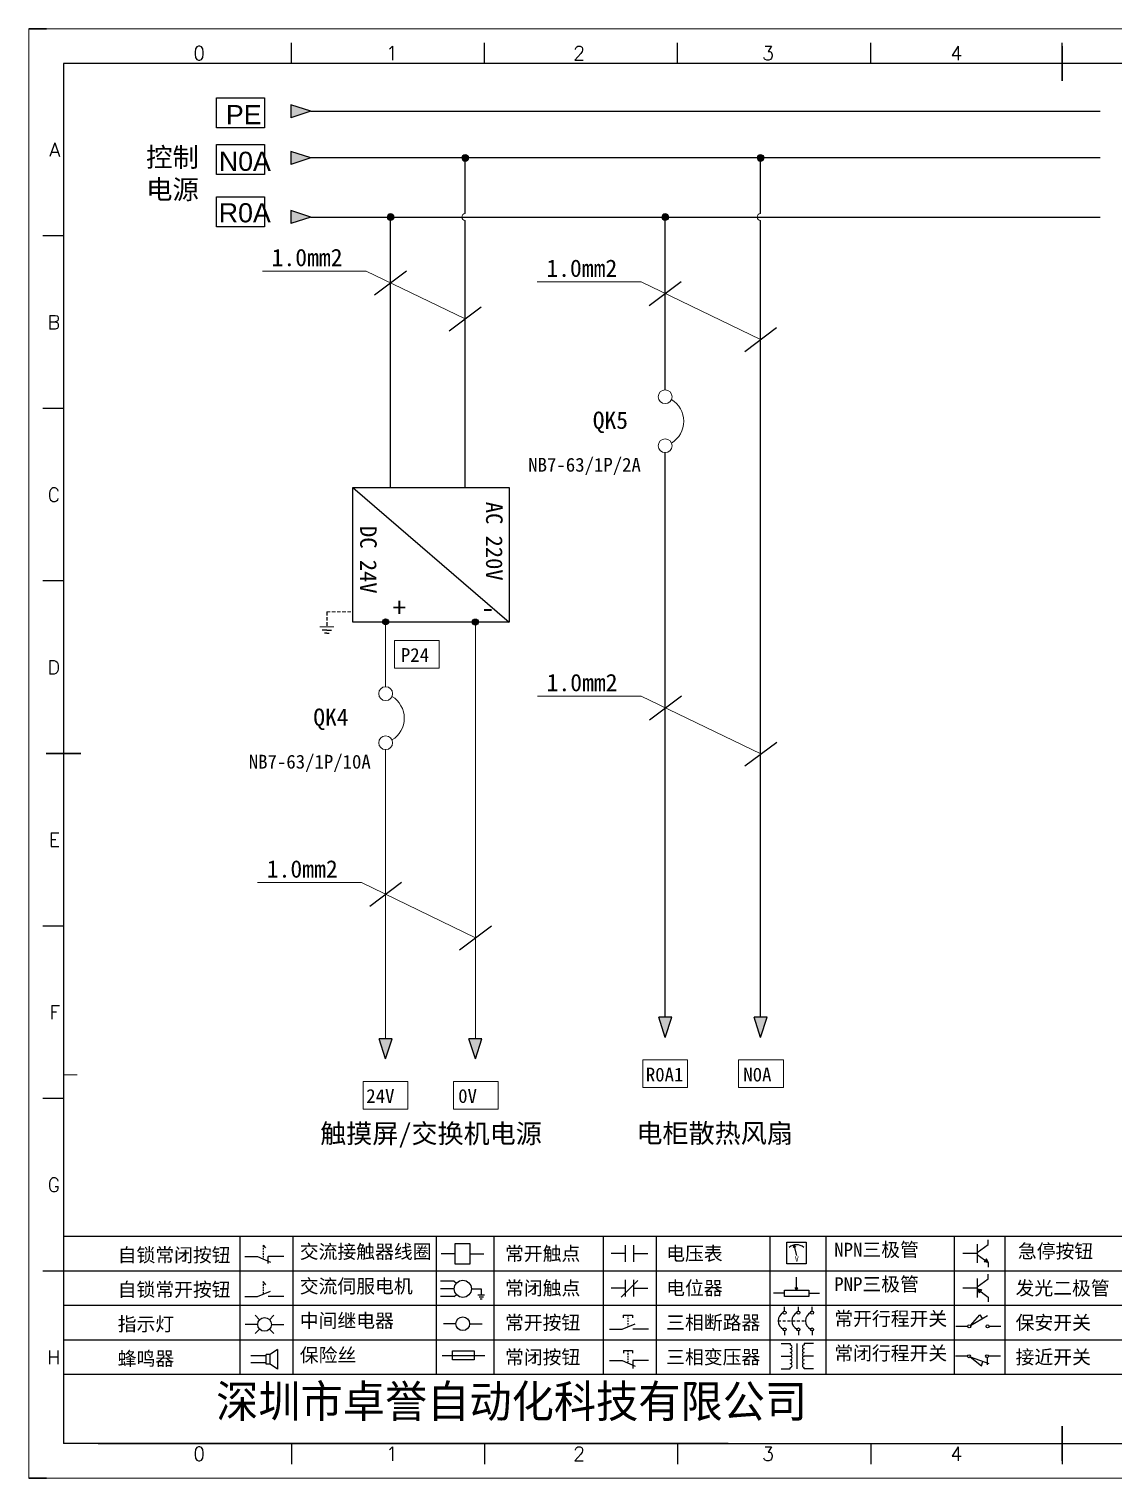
# Model space of a CAD drawing. Extents: x 33864 to 41687, y -3582 to -110.
# Drawn here: x 36595.9 to 36753, y -2914.6 to -2704.6 of the extents above; entities that cross this region are included whole.
import ezdxf
from ezdxf.enums import TextEntityAlignment as Align

# ---------------------------------------------------------------- set-up
doc = ezdxf.new("R2010")
doc.units = 0
doc.header["$MEASUREMENT"] = 0
doc.linetypes.add('DASHED', pattern=[0.75, 0.5, -0.25])
for name, color, linetype in [('AE_BOR', 1, 'Continuous'), ('MISC', 2, 'Continuous'), ('SYMS', 7, 'Continuous'), ('细实线层', 7, 'Continuous')]:
    doc.layers.add(name, color=color, linetype=linetype)
doc.styles.add('WD', font='romans.shx', dxfattribs={"bigfont": 'gbcbig.shx'})
doc.styles.add('样式 0', font='')
doc.styles.add('样式 8', font='arial.ttf')
doc.styles.add('汉字', font='')
doc.styles.get('样式 0').set_extended_font_data('KaiTi_GB2312')
doc.styles.get('汉字').set_extended_font_data('新宋体')

# ---------------------------------------------------------------- blocks, each defined once
blk = doc.blocks.new('WDDOT')
blk.add_hatch(color=256).paths.add_polyline_path([(0.5, 0, 1), (-0.5, 0, 1)])
blk.add_circle((0, 0), 0.5)
blk = doc.blocks.new('*U98')
at = {"linetype": 'ByBlock'}
for p, q in [((-1909.23, -780.45), (-1909.23, -780.67)), ((-1909.23, -780.45), (-1908.92, -780.84)), ((-1909.23, -780.84), (-1909.23, -781.05)), ((-1911.92, -782.07), (-1910.06, -782.07)), ((-1910.06, -782.07), (-1908.18, -782.88)), ((-1909.23, -781.23), (-1909.23, -781.44)), ((-1909.23, -781.61), (-1909.23, -781.83)), ((-1909.23, -782), (-1909.23, -782.21)), ((-1909.23, -782.38), (-1909.23, -782.43)), ((-1908.52, -783.07), (-1908.52, -782.07)), ((-1906.25, -782.07), (-1908.52, -782.07))]:
    blk.add_line(p, q, dxfattribs=at)
blk = doc.blocks.new('*U99')
at = {"linetype": 'ByBlock'}
for p, q in [((-1908.88, -791.17), (-1909.23, -790.71)), ((-1909.23, -790.71), (-1909.23, -790.92)), ((-1909.23, -791.09), (-1909.23, -791.31)), ((-1909.23, -791.48), (-1909.23, -791.69)), ((-1911.92, -792.89), (-1910.06, -792.89)), ((-1910.06, -792.89), (-1908.18, -792.08)), ((-1909.23, -791.86), (-1909.23, -792.08)), ((-1909.23, -792.25), (-1909.23, -792.47)), ((-1906.25, -792.89), (-1908.52, -792.89))]:
    blk.add_line(p, q, dxfattribs=at)
blk = doc.blocks.new('蜂鸣器')
at = {"linetype": 'ByBlock'}
for p, q in [((-1907.17, -795.53), (-1908.25, -796.26)), ((-1907.17, -795.53), (-1907.17, -798.41)), ((-1908.8, -796.48), (-1911.01, -796.48)), ((-1908.8, -797.46), (-1911.01, -797.46)), ((-1908.25, -796.26), (-1908.8, -796.26)), ((-1908.8, -797.68), (-1908.8, -796.26)), ((-1908.25, -797.68), (-1908.8, -797.68)), ((-1908.25, -797.68), (-1908.25, -796.26)), ((-1907.17, -798.41), (-1908.25, -797.68))]:
    blk.add_line(p, q, dxfattribs=at)
blk = doc.blocks.new('指示灯')
at = {"linetype": 'ByBlock'}
for p, q in [((-1854.25, -776.92), (-1856.06, -776.92)), ((-1854.62, -775.59), (-1853.97, -776.23)), ((-1851.9, -775.59), (-1852.54, -776.23)), ((-1852.26, -776.92), (-1850.45, -776.92)), ((-1854.62, -778.25), (-1853.97, -777.61)), ((-1851.9, -778.25), (-1852.54, -777.61))]:
    blk.add_line(p, q, dxfattribs=at)
blk.add_circle((-1853.26, -776.92), 0.992, dxfattribs=at)
blk = doc.blocks.new('交流接触器线圈')
at = {"linetype": 'ByBlock'}
for p, q in [((-1880.82, -781.77), (-1882.87, -781.77)), ((-1878.72, -781.77), (-1876.67, -781.77))]:
    blk.add_line(p, q, dxfattribs=at)
blk.add_lwpolyline([(-1880.82, -780.28), (-1878.72, -780.28), (-1878.72, -783.26), (-1880.82, -783.26)], close=True, dxfattribs=at)
blk = doc.blocks.new('交流伺服电机')
at = {"linetype": 'ByBlock'}
for p, q in [((-1880.97, -785.75), (-1882.94, -785.75)), ((-1880.97, -786.85), (-1882.94, -786.85)), ((-1880.97, -785.75), (-1880.65, -786.03)), ((-1878.49, -786.85), (-1877.07, -786.85)), ((-1877.07, -786.85), (-1877.07, -787.72)), ((-1880.97, -787.94), (-1882.94, -787.94)), ((-1880.97, -787.94), (-1880.65, -787.67)), ((-1877.54, -787.72), (-1876.59, -787.72)), ((-1877.38, -788.01), (-1876.75, -788.01)), ((-1877.23, -788.29), (-1876.9, -788.29))]:
    blk.add_line(p, q, dxfattribs=at)
blk.add_circle((-1879.73, -786.85), 1.24, dxfattribs=at)
blk = doc.blocks.new('中间继电器')
at = {"linetype": 'ByBlock'}
for p, q in [((-1880.72, -791.92), (-1882.54, -791.92)), ((-1878.74, -791.92), (-1876.92, -791.92))]:
    blk.add_line(p, q, dxfattribs=at)
blk.add_circle((-1879.73, -791.92), 0.992, dxfattribs=at)
blk = doc.blocks.new('保险丝')
at = {"linetype": 'ByBlock'}
blk.add_line((-1882.72, -796.49), (-1876.55, -796.49), dxfattribs=at)
blk.add_lwpolyline([(-1881.2, -795.86), (-1878.06, -795.86), (-1878.06, -797.12), (-1881.2, -797.12)], close=True, dxfattribs=at)
blk = doc.blocks.new('常开按钮')
at = {"linetype": 'ByBlock'}
for p, q in [((-1910.06, -787.73), (-1908.18, -786.93)), ((-1909.9, -785.68), (-1908.56, -785.68)), ((-1909.9, -785.68), (-1909.9, -786.07)), ((-1909.23, -785.68), (-1909.23, -785.89)), ((-1909.23, -786.06), (-1909.23, -786.28)), ((-1909.23, -786.45), (-1909.23, -786.67)), ((-1909.23, -786.84), (-1909.23, -787.05)), ((-1909.23, -787.22), (-1909.23, -787.38)), ((-1908.56, -785.68), (-1908.56, -786.07)), ((-1911.92, -787.73), (-1910.06, -787.73)), ((-1906.25, -787.73), (-1908.52, -787.73))]:
    blk.add_line(p, q, dxfattribs=at)
blk = doc.blocks.new('常开触点')
at = {"linetype": 'ByBlock'}
for p, q in [((-1853.82, -782.99), (-1853.82, -780.56)), ((-1852.6, -782.99), (-1852.6, -780.56)), ((-1853.82, -781.77), (-1855.88, -781.77)), ((-1852.6, -781.77), (-1850.55, -781.77))]:
    blk.add_line(p, q, dxfattribs=at)
blk = doc.blocks.new('常闭触点')
at = {"linetype": 'ByBlock'}
for p, q in [((-1853.82, -786.77), (-1855.88, -786.77)), ((-1852.01, -785.66), (-1854.43, -788.1)), ((-1853.82, -787.99), (-1853.82, -785.56)), ((-1852.6, -787.99), (-1852.6, -785.56)), ((-1852.6, -786.77), (-1850.55, -786.77))]:
    blk.add_line(p, q, dxfattribs=at)
blk = doc.blocks.new('常闭按钮')
at = {"linetype": 'ByBlock'}
for p, q in [((-1854.11, -790.83), (-1852.77, -790.83)), ((-1854.11, -790.83), (-1854.11, -791.22)), ((-1853.44, -790.83), (-1853.44, -791.04)), ((-1853.44, -791.21), (-1853.44, -791.43)), ((-1853.44, -791.6), (-1853.44, -791.82)), ((-1852.77, -790.83), (-1852.77, -791.22)), ((-1856.13, -792.28), (-1854.28, -792.28)), ((-1854.28, -792.28), (-1852.4, -793.09)), ((-1853.44, -791.99), (-1853.44, -792.2)), ((-1853.44, -792.37), (-1853.44, -792.53)), ((-1850.47, -792.28), (-1852.73, -792.28)), ((-1852.73, -792.28), (-1852.73, -793.43))]:
    blk.add_line(p, q, dxfattribs=at)
blk = doc.blocks.new('电压表')
at = {"linetype": 'ByBlock'}
for p, q in [((-1814.84, -780.75), (-1814.91, -781.13)), ((-1814.6, -781.05), (-1814.91, -781.13)), ((-1814.84, -780.75), (-1814.46, -782.26)), ((-1814.84, -780.75), (-1814.6, -781.05))]:
    blk.add_line(p, q, dxfattribs=at)
blk.add_lwpolyline([(-1815.84, -780.34), (-1813.07, -780.34), (-1813.07, -783.49), (-1815.84, -783.49)], close=True, dxfattribs=at)
blk.add_arc((-1814.46, -782.26), 1.56, 46.8313, 133.1687, dxfattribs=at)
at = {"linetype": 'ByBlock', "insert": (-1814.7, -782.39), "char_height": 0.75, "width": 0.6768, "attachment_point": 1}
blk.add_mtext('V', dxfattribs=at)
blk = doc.blocks.new('电位器')
at = {"linetype": 'ByBlock'}
for p, q in [((-1814.45, -787.3), (-1814.45, -785.39)), ((-1814.45, -787.3), (-1814.62, -786.96)), ((-1814.62, -786.96), (-1814.27, -786.96)), ((-1814.45, -787.3), (-1814.27, -786.96)), ((-1816.21, -787.75), (-1817.79, -787.75)), ((-1812.68, -787.75), (-1811.1, -787.75))]:
    blk.add_line(p, q, dxfattribs=at)
blk.add_lwpolyline([(-1816.21, -787.3), (-1812.68, -787.3), (-1812.68, -788.2), (-1816.21, -788.2)], close=True, dxfattribs=at)
blk = doc.blocks.new('三相断路器')
at = {"linetype": 'ByBlock'}
for p, q in [((-1816.17, -790.33), (-1816.17, -789.7)), ((-1814.17, -790.33), (-1814.17, -789.7)), ((-1812.18, -790.33), (-1812.18, -789.7)), ((-1817.14, -791.74), (-1816.72, -791.74)), ((-1816.45, -791.74), (-1816.03, -791.74)), ((-1816.17, -793.19), (-1816.17, -793.83)), ((-1815.76, -791.74), (-1815.34, -791.74)), ((-1815.07, -791.74), (-1814.65, -791.74)), ((-1814.38, -791.74), (-1813.96, -791.74)), ((-1814.17, -793.19), (-1814.17, -793.83)), ((-1813.69, -791.74), (-1813.27, -791.74)), ((-1812.18, -793.19), (-1812.18, -793.83))]:
    blk.add_line(p, q, dxfattribs=at)
for centre in [(-1816.17, -790.55), (-1814.17, -790.55), (-1812.18, -790.55), (-1816.17, -792.98), (-1814.17, -792.98), (-1812.18, -792.98)]:
    blk.add_circle(centre, 0.219, dxfattribs=at)
for centre in [(-1815.81, -791.74), (-1813.82, -791.74), (-1811.83, -791.74)]:
    blk.add_arc(centre, 1.32, 115.5791, 244.4209, dxfattribs=at)
blk = doc.blocks.new('三相变压器')
at = {"linetype": 'ByBlock'}
for p, q in [((-1816.69, -795.03), (-1815.37, -795.03)), ((-1815.37, -795.03), (-1815.37, -795.24)), ((-1814.34, -798.7), (-1814.34, -795.04)), ((-1812, -795.03), (-1813.32, -795.03)), ((-1813.32, -795.03), (-1813.32, -795.24)), ((-1816.69, -796.87), (-1815.37, -796.87)), ((-1812, -796.87), (-1813.32, -796.87)), ((-1816.69, -798.71), (-1815.37, -798.71)), ((-1815.37, -798.71), (-1815.37, -798.5)), ((-1813.32, -798.71), (-1813.32, -798.5)), ((-1812, -798.71), (-1813.32, -798.71))]:
    blk.add_line(p, q, dxfattribs=at)
for centre, start, end in [((-1815.37, -795.51), 270, 90), ((-1815.37, -796.06), 270, 90), ((-1813.32, -795.51), 90, 270), ((-1813.32, -796.06), 90, 270), ((-1815.37, -796.6), 270, 90), ((-1815.37, -797.14), 270, 90), ((-1815.37, -797.68), 270, 90), ((-1815.37, -798.23), 270, 90), ((-1813.32, -796.6), 90, 270), ((-1813.32, -797.14), 90, 270), ((-1813.32, -797.68), 90, 270), ((-1813.32, -798.23), 90, 270)]:
    blk.add_arc(centre, 0.271, start, end, dxfattribs=at)
blk = doc.blocks.new('NPN三极管')
at = {"linetype": 'ByBlock'}
for p, q in [((-1785.73, -780.61), (-1785.73, -783.32)), ((-1785.73, -781.82), (-1784.15, -780.66)), ((-1784.15, -780.66), (-1784.15, -779.98)), ((-1785.73, -781.97), (-1787.81, -781.97)), ((-1785.73, -782.11), (-1784.15, -783.27)), ((-1784.41, -782.73), (-1784.74, -783.18)), ((-1784.15, -783.27), (-1784.74, -783.18)), ((-1784.15, -783.27), (-1784.41, -782.73)), ((-1784.15, -783.27), (-1784.15, -783.96))]:
    blk.add_line(p, q, dxfattribs=at)
blk = doc.blocks.new('PNP三极管')
at = {"linetype": 'ByBlock'}
for p, q in [((-1784.9, -785.38), (-1784.9, -788.09)), ((-1783.32, -785.43), (-1783.32, -784.75)), ((-1784.9, -786.74), (-1786.98, -786.74)), ((-1784.9, -786.59), (-1783.32, -785.43)), ((-1784.9, -786.88), (-1783.32, -788.04)), ((-1784.9, -786.88), (-1784.31, -786.97)), ((-1784.9, -786.88), (-1784.64, -787.42)), ((-1784.31, -786.97), (-1784.64, -787.42)), ((-1783.32, -788.04), (-1783.32, -788.73))]:
    blk.add_line(p, q, dxfattribs=at)
blk = doc.blocks.new('常开行程开关')
at = {"linetype": 'ByBlock'}
for p, q in [((-1785.89, -792.17), (-1784.52, -790.62)), ((-1785.89, -792.17), (-1783.43, -790.72)), ((-1784.52, -790.62), (-1784.19, -791.17)), ((-1786.29, -792.3), (-1788.01, -792.3)), ((-1781.48, -792.3), (-1783.21, -792.3))]:
    blk.add_line(p, q, dxfattribs=at)
for centre in [(-1786.07, -792.3), (-1783.42, -792.3)]:
    blk.add_circle(centre, 0.219, dxfattribs=at)
blk = doc.blocks.new('常闭行程开关')
at = {"linetype": 'ByBlock'}
for p, q in [((-1786.34, -796.62), (-1788.07, -796.62)), ((-1785.93, -796.72), (-1783.25, -797.7)), ((-1785.93, -796.72), (-1784.3, -798)), ((-1784.3, -798), (-1784.08, -797.4)), ((-1783.48, -796.84), (-1783.48, -797.85)), ((-1781.54, -796.62), (-1783.26, -796.62))]:
    blk.add_line(p, q, dxfattribs=at)
for centre in [(-1786.12, -796.62), (-1783.48, -796.62)]:
    blk.add_circle(centre, 0.219, dxfattribs=at)

msp = doc.modelspace()

# ---------------------------------------------------------------- hatches: boundary and pattern name
for points in [[(36633.838, -2722.41), (36636.757, -2723.345), (36633.838, -2724.28)], [(36633.838, -2730.975), (36636.757, -2731.911), (36633.838, -2732.846)], [(36647.912, -2790.57, 1), (36647.283, -2790.57, 1)], [(36660.926, -2790.601, 1), (36660.296, -2790.601, 1)], [(36687.188, -2847.869), (36688.124, -2850.787), (36689.059, -2847.869)], [(36701.008, -2847.869), (36701.943, -2850.787), (36702.878, -2847.869)], [(36646.662, -2850.98), (36647.597, -2853.898), (36648.533, -2850.98)], [(36659.676, -2850.98), (36660.611, -2853.898), (36661.546, -2850.98)]]:
    msp.add_hatch(color=256).paths.add_polyline_path(points)
at = {"lineweight": 0}
h = msp.add_hatch(color=256, dxfattribs=at)
edge = h.paths.add_edge_path()
edge.add_arc((36659.13, -2723.341), 0.5, 0, 360)
h = msp.add_hatch(color=256, dxfattribs=at)
edge = h.paths.add_edge_path()
edge.add_arc((36701.953, -2723.341), 0.5, 0, 360)
h = msp.add_hatch(color=256, dxfattribs=at)
edge = h.paths.add_edge_path()
edge.add_arc((36648.301, -2731.907), 0.5, 0, 360)
h = msp.add_hatch(color=256, dxfattribs=at)
edge = h.paths.add_edge_path()
edge.add_arc((36688.124, -2731.907), 0.5, 0, 360)
at = {"layer": 'MISC'}
msp.add_hatch(color=256, dxfattribs=at).paths.add_polyline_path([(36633.838, -2715.645), (36636.757, -2716.58), (36633.838, -2717.516)])

# ---------------------------------------------------------------- linework, layer by layer
for p, q in [((36887.895, -2709.649), (36600.895, -2709.649)), ((36600.895, -2709.649), (36600.895, -2909.649)), ((36636.757, -2723.345), (36633.838, -2722.41)), ((36633.838, -2722.41), (36633.838, -2724.28)), ((36636.757, -2723.345), (36633.838, -2724.28)), ((36636.757, -2731.911), (36633.838, -2730.975)), ((36633.838, -2730.975), (36633.838, -2732.846)), ((36636.757, -2731.911), (36633.838, -2732.846)), ((36636.744, -2731.907), (36751.165, -2731.907)), ((36642.856, -2771.114), (36665.505, -2790.601)), ((36688.124, -2850.787), (36687.188, -2847.869)), ((36689.059, -2847.869), (36687.188, -2847.869)), ((36688.124, -2850.787), (36689.059, -2847.869)), ((36701.943, -2850.787), (36701.008, -2847.869)), ((36702.878, -2847.869), (36701.008, -2847.869)), ((36701.943, -2850.787), (36702.878, -2847.869)), ((36647.597, -2853.898), (36646.662, -2850.98)), ((36648.533, -2850.98), (36646.662, -2850.98)), ((36647.597, -2853.898), (36648.533, -2850.98)), ((36660.611, -2853.898), (36659.676, -2850.98)), ((36661.546, -2850.98), (36659.676, -2850.98)), ((36660.611, -2853.898), (36661.546, -2850.98)), ((36605.925, -2909.649), (36885.425, -2909.649)), ((36726.692, -2909.649), (36786.642, -2909.649))]:
    msp.add_line(p, q)
at = {"color": 0}
msp.add_line((36751.165, -2723.341), (36636.744, -2723.341), dxfattribs=at)
at = {"color": 0, "ltscale": 2}
for p, q in [((36659.13, -2731.407), (36659.13, -2723.341)), ((36701.953, -2731.407), (36701.953, -2723.341)), ((36648.301, -2750.941), (36648.301, -2731.907)), ((36688.124, -2756.941), (36688.124, -2731.907)), ((36659.115, -2750.941), (36659.13, -2732.407)), ((36701.95, -2756.941), (36701.953, -2732.407)), ((36648.301, -2771.114), (36648.301, -2750.941)), ((36659.133, -2771.114), (36659.115, -2750.941)), ((36701.943, -2847.869), (36701.95, -2756.941)), ((36688.124, -2847.869), (36688.124, -2766.022))]:
    msp.add_line(p, q, dxfattribs=at)
at = {"color": 2, "linetype": 'DASHED'}
msp.add_line((36639.057, -2789.137), (36639.057, -2791.276), dxfattribs=at)
at = {"color": 2, "linetype": 'DASHED', "lineweight": 0}
msp.add_line((36639.057, -2789.137), (36642.856, -2789.137), dxfattribs=at)
at = {"lineweight": 0}
for p, q in [((36647.597, -2790.57), (36647.597, -2799.977)), ((36660.611, -2790.601), (36660.611, -2818.166)), ((36647.597, -2809.086), (36647.597, -2850.98)), ((36660.611, -2818.166), (36660.611, -2850.98))]:
    msp.add_line(p, q, dxfattribs=at)
at = {"color": 2, "lineweight": 0}
for p, q in [((36639.057, -2791.276), (36638.057, -2791.276)), ((36639.072, -2791.286), (36640.072, -2791.286))]:
    msp.add_line(p, q, dxfattribs=at)
at = {"color": 2}
for p, q in [((36639.057, -2791.793), (36638.39, -2791.793)), ((36639.057, -2792.204), (36638.717, -2792.204)), ((36639.057, -2791.793), (36639.723, -2791.793)), ((36639.057, -2792.204), (36639.396, -2792.204))]:
    msp.add_line(p, q, dxfattribs=at)
at = {"lineweight": 9, "ltscale": 0.1}
for p, q in [((36600.895, -2856.221), (36602.895, -2856.221)), ((36697.23, -2909.649), (36726.692, -2909.649)), ((36725.335, -2909.649), (36725.335, -2909.649)), ((36725.335, -2909.649), (36725.335, -2909.649)), ((36725.335, -2909.649), (36725.335, -2909.649)), ((36725.335, -2909.649), (36725.335, -2909.649))]:
    msp.add_line(p, q, dxfattribs=at)
at = {"linetype": 'ByBlock'}
for p, q in [((36887.895, -2879.649), (36600.895, -2879.649)), ((36887.895, -2884.649), (36600.895, -2884.649)), ((36887.895, -2889.649), (36600.895, -2889.649)), ((36887.895, -2894.649), (36600.895, -2894.649)), ((36887.895, -2899.649), (36600.895, -2899.649))]:
    msp.add_line(p, q, dxfattribs=at)
at = {"lineweight": -2}
for p, q in [((36626.475, -2879.649), (36626.475, -2899.649)), ((36634.151, -2879.649), (36634.151, -2899.649)), ((36654.941, -2879.649), (36654.941, -2899.649)), ((36663.294, -2879.649), (36663.294, -2899.649)), ((36679.149, -2879.649), (36679.149, -2899.649)), ((36686.798, -2879.649), (36686.798, -2899.649)), ((36703.29, -2879.649), (36703.29, -2899.649)), ((36711.392, -2879.649), (36711.392, -2899.649)), ((36730.011, -2879.649), (36730.011, -2899.649)), ((36737.371, -2879.649), (36737.371, -2899.649))]:
    msp.add_line(p, q, dxfattribs=at)
at = {"ltscale": 2}
msp.add_line((36697.23, -2909.649), (36600.895, -2909.649), dxfattribs=at)
at = {"color": 1, "lineweight": -3}
for points in [[(36623.094, -2714.607), (36630.035, -2714.607), (36630.035, -2718.96), (36623.094, -2718.96)], [(36623.094, -2721.372), (36630.035, -2721.372), (36630.035, -2725.724), (36623.094, -2725.724)], [(36623.094, -2728.982), (36630.035, -2728.982), (36630.035, -2733.335), (36623.094, -2733.335)]]:
    msp.add_lwpolyline(points, close=True, dxfattribs=at)
msp.add_lwpolyline([(36642.856, -2771.114), (36665.505, -2771.114), (36665.505, -2790.601), (36642.856, -2790.601)], close=True)
at = {"color": 1, "lineweight": 0}
for points in [[(36648.869, -2793.262), (36655.369, -2793.262), (36655.369, -2797.262), (36648.869, -2797.262)], [(36684.86, -2854.066), (36691.36, -2854.066), (36691.36, -2858.066), (36684.86, -2858.066)], [(36698.745, -2854.066), (36705.245, -2854.066), (36705.245, -2858.066), (36698.745, -2858.066)], [(36644.334, -2857.178), (36650.834, -2857.178), (36650.834, -2861.178), (36644.334, -2861.178)], [(36657.413, -2857.178), (36663.913, -2857.178), (36663.913, -2861.178), (36657.413, -2861.178)]]:
    msp.add_lwpolyline(points, close=True, dxfattribs=at)
at = {"lineweight": 0}
for centre, radius in [((36659.13, -2723.341), 0.5), ((36701.953, -2723.341), 0.5), ((36648.301, -2731.907), 0.5), ((36688.124, -2731.907), 0.5), ((36688.111, -2757.941), 1), ((36688.111, -2765.05), 1), ((36647.597, -2800.977), 1), ((36647.597, -2808.086), 1)]:
    msp.add_circle(centre, radius, dxfattribs=at)
for centre, radius in [((36647.597, -2790.57), 0.44), ((36647.597, -2790.57), 0.315), ((36660.611, -2790.601), 0.44), ((36660.611, -2790.601), 0.315)]:
    msp.add_circle(centre, radius)
for centre, radius, start, end in [((36659.13, -2731.907), 0.5, 90, 270), ((36701.953, -2731.907), 0.5, 90, 270), ((36687.117, -2761.496), 3.691, 301.18201, 58.81799), ((36646.604, -2804.532), 3.691, 301.18201, 58.81799)]:
    msp.add_arc(centre, radius, start, end, dxfattribs=at)
at = {"layer": 'AE_BOR', "lineweight": 30}
for p, q in [((36598.425, -2704.649), (36595.892, -2704.649)), ((36595.892, -2914.649), (36598.425, -2914.649)), ((36595.892, -2914.649), (36598.425, -2914.649)), ((36595.892, -2914.649), (36598.425, -2914.649))]:
    msp.add_line(p, q, dxfattribs=at)
at = {"layer": 'AE_BOR', "color": 1, "lineweight": 15}
for p, q in [((36595.892, -2704.649), (36892.892, -2704.649)), ((36595.892, -2914.649), (36595.892, -2704.649)), ((36892.892, -2914.649), (36595.892, -2914.649))]:
    msp.add_line(p, q, dxfattribs=at)
at = {"layer": 'AE_BOR'}
for p, q in [((36633.925, -2709.649), (36633.925, -2706.649)), ((36661.925, -2709.649), (36661.925, -2706.649)), ((36689.925, -2709.649), (36689.925, -2706.649)), ((36717.925, -2709.649), (36717.925, -2706.649)), ((36745.675, -2709.649), (36745.675, -2706.649)), ((36600.895, -2734.649), (36597.895, -2734.649)), ((36600.895, -2759.649), (36597.895, -2759.649)), ((36600.895, -2784.649), (36597.895, -2784.649)), ((36600.895, -2834.649), (36597.895, -2834.649)), ((36600.895, -2859.649), (36597.895, -2859.649)), ((36600.895, -2884.649), (36597.895, -2884.649)), ((36633.925, -2909.649), (36633.925, -2912.649)), ((36661.925, -2909.649), (36661.925, -2912.649)), ((36689.925, -2909.649), (36689.925, -2912.649)), ((36717.925, -2909.649), (36717.925, -2912.649)), ((36745.675, -2909.649), (36745.675, -2912.649))]:
    msp.add_line(p, q, dxfattribs=at)
at = {"layer": 'AE_BOR', "color": 2, "lineweight": 30}
for p, q in [((36745.675, -2712.149), (36745.675, -2707.149)), ((36598.395, -2809.649), (36603.395, -2809.649)), ((36745.675, -2907.149), (36745.675, -2912.149)), ((36745.675, -2909.649), (36745.675, -2912.149))]:
    msp.add_line(p, q, dxfattribs=at)
at = {"layer": 'MISC'}
for p, q in [((36636.757, -2716.58), (36633.838, -2715.645)), ((36633.838, -2715.645), (36633.838, -2717.516)), ((36636.757, -2716.58), (36633.838, -2717.516)), ((36636.757, -2716.576), (36751.165, -2716.576))]:
    msp.add_line(p, q, dxfattribs=at)
at = {"layer": '细实线层', "lineweight": 0}
for p, q in [((36644.794, -2739.726), (36629.746, -2739.726)), ((36659.117, -2746.66), (36644.794, -2739.726)), ((36684.617, -2741.276), (36669.569, -2741.276)), ((36701.951, -2749.667), (36684.617, -2741.276)), ((36684.656, -2801.328), (36669.608, -2801.328)), ((36701.99, -2809.719), (36684.656, -2801.328)), ((36644.091, -2828.336), (36629.042, -2828.336)), ((36660.611, -2836.37), (36644.091, -2828.336))]:
    msp.add_line(p, q, dxfattribs=at)
at = {"layer": '细实线层', "linetype": 'ByBlock'}
for p, q in [((36645.99, -2743.157), (36650.612, -2739.691)), ((36685.813, -2744.707), (36690.435, -2741.241)), ((36656.806, -2748.393), (36661.428, -2744.926)), ((36699.64, -2751.399), (36704.261, -2747.933)), ((36685.852, -2804.759), (36690.474, -2801.293)), ((36699.679, -2811.451), (36704.301, -2807.985)), ((36645.287, -2831.766), (36649.908, -2828.3)), ((36658.3, -2838.103), (36662.922, -2834.637))]:
    msp.add_line(p, q, dxfattribs=at)

# ---------------------------------------------------------------- block references
at = {"linetype": 'ByBlock'}
for name, p in [('*U98', (38539.084, -2100.473)), ('交流接触器线圈', (38538.508, -2100.381)), ('常开触点', (38536.162, -2100.352)), ('电压表', (38521.601, -2100.134)), ('NPN三极管', (38519.089, -2100.147)), ('PNP三极管', (38518.264, -2100.376)), ('*U99', (38539.084, -2095.473)), ('交流伺服电机', (38538.508, -2100.381)), ('常闭触点', (38536.162, -2100.352)), ('电位器', (38521.601, -2100.134)), ('指示灯', (38483.298, -2115.473)), ('中间继电器', (38538.508, -2100.381)), ('常开按钮', (38591.948, -2105.352)), ('三相断路器', (38521.601, -2100.134)), ('常开行程开关', (38518.264, -2100.376)), ('三相变压器', (38521.601, -2100.134)), ('蜂鸣器', (38539.084, -2100.473)), ('保险丝', (38538.508, -2100.381)), ('常闭按钮', (38536.162, -2105.352)), ('常闭行程开关', (38518.264, -2100.376))]:
    msp.add_blockref(name, p, dxfattribs=at)
at = {"layer": 'SYMS', "lineweight": -3, "xscale": 0.3999999999996362, "yscale": 0.3999999999996362, "zscale": 0.3999999999996362}
for p in [(36647.597, -2790.57), (36660.611, -2790.601)]:
    msp.add_blockref('WDDOT', p, dxfattribs=at)

# ---------------------------------------------------------------- texts
at = {"color": 0}
for p in [(36631.063, -2739.027), (36670.885, -2740.577), (36670.925, -2800.629), (36630.359, -2827.636)]:
    msp.add_text('1.0mm2', height=2.52, dxfattribs=at).set_placement(p)
at = {"char_height": 2.772, "width": 4.96666, "attachment_point": 1, "style": '样式 8'}
for s, insert in [('N0A', (36623.421, -2722.441)), ('R0A', (36623.409, -2729.901))]:
    msp.add_mtext(s, dxfattribs=dict(at, insert=insert))
at = {"lineweight": -3, "char_height": 2.4, "attachment_point": 1, "rotation": 270}
for s, insert, width in [('{\\fNSimSun|b0|i0|c134|p49;AC 220V}', (36664.551, -2773.169), 25.53506), ('{\\fNSimSun|b0|i0|c134|p49;DC 24V}', (36646.299, -2776.68), 28.64801)]:
    msp.add_mtext(s, dxfattribs=dict(at, insert=insert, width=width))
at = {"char_height": 2.772, "attachment_point": 1}
for s, insert, width in [('{\\fSimSun|b0|i0|c134|p2;触摸屏/交换机电源}', (36638.105, -2863.342), 34.47657), ('{\\fSimSun|b0|i0|c134|p2;电柜散热风扇}', (36683.948, -2863.297), 24.98977)]:
    msp.add_mtext(s, dxfattribs=dict(at, insert=insert, width=width))
at = {"char_height": 2, "attachment_point": 1, "style": '汉字'}
for s, insert in [('{\\fKaiTi_GB2312|b0|i0|c134|p49;自锁常闭按钮}', (36608.751, -2881.335)), ('{\\fKaiTi_GB2312|b0|i0|c134|p49;交流接触器线圈}', (36635.146, -2880.841)), ('{\\fKaiTi_GB2312|b0|i0|c134|p49;常开触点}', (36664.899, -2881.128)), ('{\\fKaiTi_GB2312|b0|i0|c134|p49;电压表}', (36688.259, -2881.119)), ('{\\fKaiTi_GB2312|b0|i0|c134|p49;NPN三极管}', (36712.625, -2880.557)), ('{\\fKaiTi_GB2312|b0|i0|c134|p49;急停按钮}', (36739.247, -2880.77)), ('{\\fKaiTi_GB2312|b0|i0|c134|p49;PNP三极管}', (36712.625, -2885.557)), ('{\\fKaiTi_GB2312|b0|i0|c134|p49;自锁常开按钮}', (36608.751, -2886.335)), ('{\\fKaiTi_GB2312|b0|i0|c134|p49;交流伺服电机}', (36635.146, -2885.841)), ('{\\fKaiTi_GB2312|b0|i0|c134|p49;常闭触点}', (36664.899, -2886.128)), ('{\\fKaiTi_GB2312|b0|i0|c134|p49;电位器}', (36688.259, -2886.119)), ('{\\fKaiTi_GB2312|b0|i0|c134|p49;发光二极管}', (36738.914, -2886.129)), ('{\\fKaiTi_GB2312|b0|i0|c134|p49;指示灯}', (36608.751, -2891.335)), ('{\\fKaiTi_GB2312|b0|i0|c134|p49;中间继电器}', (36635.146, -2890.841)), ('{\\fKaiTi_GB2312|b0|i0|c134|p49;常开按钮}', (36664.899, -2891.128)), ('{\\fKaiTi_GB2312|b0|i0|c134|p49;三相断路器}', (36688.259, -2891.119)), ('{\\fKaiTi_GB2312|b0|i0|c134|p49;常开行程开关}', (36712.625, -2890.557)), ('{\\fKaiTi_GB2312|b0|i0|c134|p49;保安开关}', (36738.914, -2891.129)), ('{\\fKaiTi_GB2312|b0|i0|c134|p49;保险丝}', (36635.146, -2895.841)), ('{\\fKaiTi_GB2312|b0|i0|c134|p49;常闭按钮}', (36664.899, -2896.128)), ('{\\fKaiTi_GB2312|b0|i0|c134|p49;三相变压器}', (36688.259, -2896.119)), ('{\\fKaiTi_GB2312|b0|i0|c134|p49;常闭行程开关}', (36712.625, -2895.557)), ('{\\fKaiTi_GB2312|b0|i0|c134|p49;接近开关}', (36738.914, -2896.129)), ('{\\fKaiTi_GB2312|b0|i0|c134|p49;蜂鸣器}', (36608.751, -2896.335))]:
    msp.add_mtext(s, dxfattribs=dict(at, insert=insert))
at = {"lineweight": -2, "insert": (36623.029, -2901.178), "char_height": 4.70644, "width": 96.11383, "attachment_point": 1}
msp.add_mtext('深圳市卓誉自动化科技有限公司', dxfattribs=at)
at = {"layer": 'AE_BOR', "style": 'WD'}
for s, p in [('0', (36620.562, -2709.149)), ('1', (36648.488, -2709.149)), ('2', (36675.637, -2709.149)), ('3', (36703.037, -2709.149)), ('4', (36730.338, -2709.149)), ('0', (36620.562, -2912.149)), ('1', (36648.488, -2912.149)), ('2', (36675.637, -2912.149)), ('3', (36703.037, -2912.149)), ('4', (36730.338, -2912.149))]:
    msp.add_text(s, height=2, dxfattribs=at).set_placement(p, align=Align.CENTER)
for s, p in [('A', (36600.395, -2722.149)), ('B', (36600.395, -2747.149)), ('C', (36600.395, -2772.149)), ('D', (36600.395, -2797.149)), ('E', (36600.395, -2822.149)), ('F', (36600.395, -2847.149)), ('G', (36600.395, -2872.149)), ('H', (36600.395, -2897.149))]:
    msp.add_text(s, height=2, dxfattribs=at).set_placement(p, align=Align.MIDDLE_RIGHT)
at = {"layer": 'MISC', "insert": (36624.439, -2715.677), "char_height": 2.772, "width": 4.96666, "attachment_point": 1, "style": '样式 8'}
msp.add_mtext('PE', dxfattribs=at)
at = {"layer": 'MISC', "color": 0, "attachment_point": 1, "style": '样式 0'}
for s, insert, char_height, width in [('控制\\P电源', (36612.877, -2721.835), 2.8, 10.7486), ('{\\fSimSun|b0|i0|c134|p2;QK5}', (36677.621, -2760.098), 2.5, 5.01683), ('{\\fSimSun|b0|i0|c134|p2;NB7-63/1P/2A}', (36668.269, -2766.803), 2, 5.01683), ('\\pi1.9946;{\\fNSimSun|b0|i0|c134|p49;+}', (36646.627, -2787.089), 2.8, 5.68474), ('\\pi1.979;{\\fNSimSun|b0|i0|c134|p49;-}', (36659.488, -2787.115), 2.8, 5.68474), ('{\\fNSimSun|b0|i0|c134|p49;P24}', (36649.804, -2794.372), 2, 5.01683), ('{\\fSimSun|b0|i0|c134|p2;QK4}', (36637.108, -2803.134), 2.5, 5.01683), ('{\\fSimSun|b0|i0|c134|p2;NB7-63/1P/10A}', (36627.755, -2809.839), 2, 5.01683), ('{\\fNSimSun|b0|i0|c134|p49;R0A1}', (36685.314, -2855.176), 2, 5.01683), ('\\pi0.7207;{\\fNSimSun|b0|i0|c134|p49;N0A}', (36698.721, -2855.176), 2, 5.01683), ('{\\fNSimSun|b0|i0|c134|p49;24V}', (36644.788, -2858.287), 2, 5.01683), ('\\pi0.7207;{\\fNSimSun|b0|i0|c134|p49;0V}', (36657.389, -2858.287), 2, 5.01683)]:
    msp.add_mtext(s, dxfattribs=dict(at, insert=insert, char_height=char_height, width=width))

doc.saveas('drawing.dxf')
